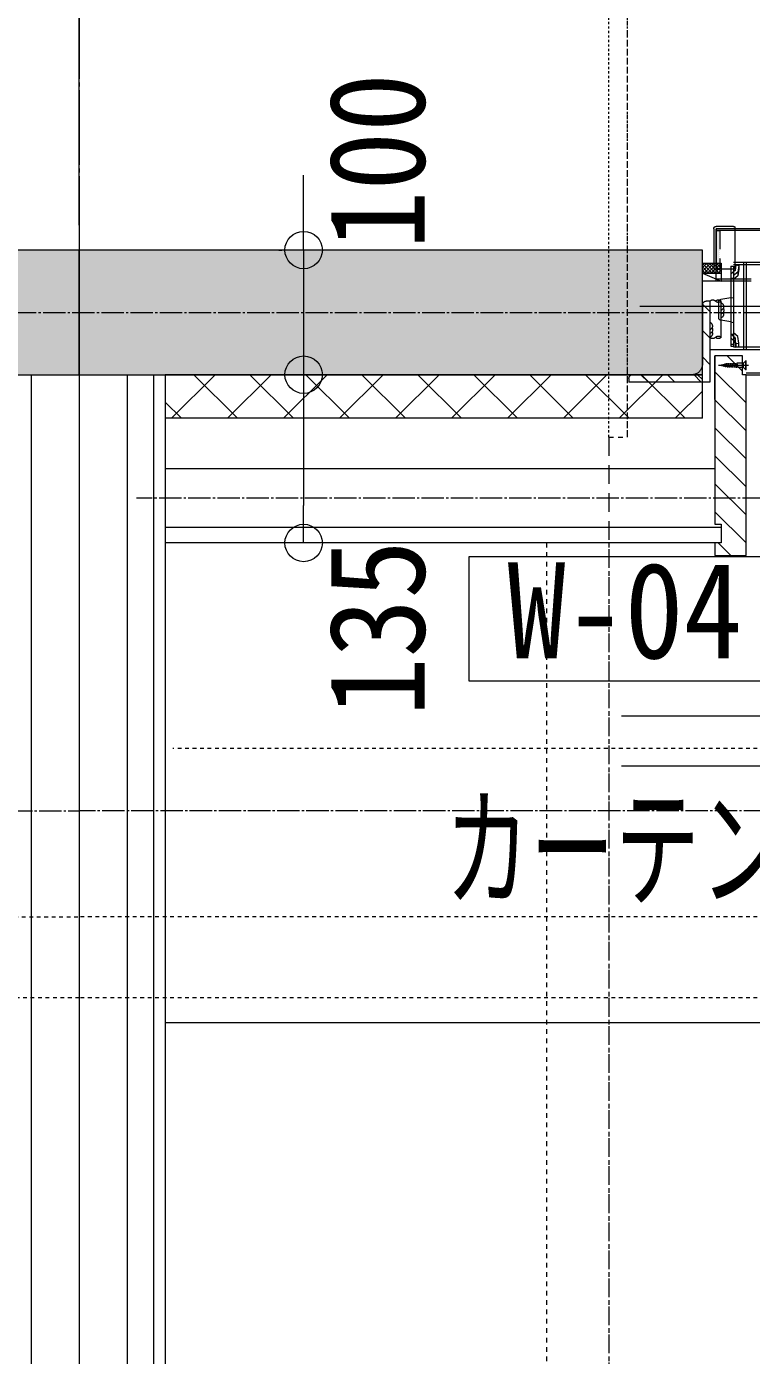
# Model space of a CAD drawing. Units: millimetres at full size, sheet at 1:30. Extents: x -17796 to 21385, y -23279 to 7734.
# Drawn here: x -9182 to -8600, y 2646 to 3712 of the extents above; entities that cross this region are included whole.
import ezdxf
from ezdxf.enums import TextEntityAlignment as Align

# ---------------------------------------------------------------- set-up
doc = ezdxf.new("R2010")
doc.units = ezdxf.units.MM
doc.header["$LTSCALE"] = 30
for name, pattern in [('USER10', [0.12, 0.06, -0.06]), ('USER11', [0.25, 0.125, -0.125]), ('USER14', [18.9, 15, -0.9, 0.6, -0.9, 0.6, -0.9]), ('USER4', [0.78, 0.6, -0.06, 0.06, -0.06]), ('USER7', [0.2, 0.1, -0.1]), ('USER8', [0.75, 0.5, -0.25]), ('USER9', [2.3, 2, -0.1, 0.1, -0.1])]:
    doc.linetypes.add(name, pattern=pattern)
for name, color, linetype, lineweight in [('0-1_(W)電灯', 253, 'Continuous', 18), ('0-A_RC壁', 21, 'Continuous', 18), ('0-B_0_6P', 54, 'USER4', 18), ('0-C_0_4P', 4, 'Continuous', 18), ('0-D_破線', 30, 'Continuous', 18), ('1-C_鋼製建具', 253, 'USER8', 18), ('1-F_衛生陶器・住設', 2, 'USER9', 18), ('2-E_', 253, 'USER10', 18), ('3-D_雲マーク・質疑コ', 3, 'USER11', 18), ('6-0_補助線1', 134, 'Continuous', 9), ('6-F_寸法', 2, 'Continuous', 18)]:
    doc.layers.add(name, color=color, linetype=linetype, lineweight=lineweight)
doc.styles.add('ＭＳ ゴシック', font='')
doc.styles.get('ＭＳ ゴシック').set_extended_font_data('MS Gothic')

msp = doc.modelspace()

# ---------------------------------------------------------------- linework, layer by layer
at = {"layer": '0-1_(W)電灯', "color": 6}
for p, q in [((-9139.72, 3552.42), (-9139.72, 3996.65)), ((-9139.72, 3552.42), (-9139.72, 3996.65)), ((-7839.72, 2912.42), (-9070.72, 2912.42))]:
    msp.add_line(p, q, dxfattribs=at)
at = {"layer": '0-1_(W)電灯', "color": 171}
for p, q in [((-8959.67, 3562.42), (-8959.67, 3592.42)), ((-8979.67, 3532.42), (-8977.17, 3532.42)), ((-8979.67, 3432.42), (-8977.17, 3432.42)), ((-8959.67, 3402.42), (-8959.67, 3372.42)), ((-8959.67, 3402.42), (-8959.67, 3327.42)), ((-8959.67, 3297.42), (-8977.17, 3297.42))]:
    msp.add_line(p, q, dxfattribs=at)
at = {"layer": '0-1_(W)電灯', "color": 7}
for p, q in [((-8959.67, 3532.42), (-8959.67, 3562.42)), ((-8959.67, 3432.42), (-8959.67, 3402.42)), ((-8959.67, 3432.42), (-8959.67, 3402.42)), ((-8959.67, 3297.42), (-8959.67, 3327.42))]:
    msp.add_line(p, q, dxfattribs=at)
at = {"layer": '0-1_(W)電灯', "color": 9}
for p, q in [((-8614.72, 3551.42), (-8628.72, 3551.42)), ((-8613.72, 3550.42), (-8613.72, 3517.12)), ((-8630.72, 3549.42), (-8630.72, 3517.12)), ((-8628.72, 3507.42), (-8628.72, 3549.42)), ((-8613.72, 3549.42), (-8628.72, 3549.42)), ((-8613.72, 3549.42), (-8628.72, 3549.42)), ((-8628.72, 3549.42), (-8628.72, 3517.12)), ((-8491.22, 3548.22), (-8628.72, 3548.22)), ((-8628.5, 3548.07), (-8628.51, 3548.07)), ((-8628.5, 3546.49), (-8628.51, 3546.49)), ((-8628.5, 3544.9), (-8628.51, 3544.9)), ((-8628.5, 3543.31), (-8628.51, 3543.31)), ((-8628.5, 3541.72), (-8628.51, 3541.72)), ((-8628.5, 3540.14), (-8628.51, 3540.14)), ((-8628.11, 3547.28), (-8628.12, 3547.28)), ((-8628.11, 3545.69), (-8628.12, 3545.69)), ((-8628.11, 3544.1), (-8628.12, 3544.1)), ((-8628.11, 3542.52), (-8628.12, 3542.52)), ((-8628.11, 3540.93), (-8628.12, 3540.93)), ((-8628.11, 3539.34), (-8628.12, 3539.34)), ((-8627.71, 3548.07), (-8627.72, 3548.07)), ((-8627.71, 3546.49), (-8627.72, 3546.49)), ((-8627.71, 3544.9), (-8627.72, 3544.9)), ((-8627.71, 3543.31), (-8627.72, 3543.31)), ((-8627.71, 3541.72), (-8627.72, 3541.72)), ((-8627.71, 3540.14), (-8627.72, 3540.14)), ((-8627.31, 3547.28), (-8627.32, 3547.28)), ((-8627.31, 3545.69), (-8627.32, 3545.69)), ((-8627.31, 3544.1), (-8627.32, 3544.1)), ((-8627.31, 3542.52), (-8627.32, 3542.52)), ((-8627.31, 3540.93), (-8627.32, 3540.93)), ((-8627.31, 3539.34), (-8627.32, 3539.34)), ((-8626.91, 3548.07), (-8626.92, 3548.07)), ((-8626.91, 3546.49), (-8626.92, 3546.49)), ((-8626.91, 3544.9), (-8626.92, 3544.9)), ((-8626.91, 3543.31), (-8626.92, 3543.31)), ((-8626.91, 3541.72), (-8626.92, 3541.72)), ((-8626.91, 3540.14), (-8626.92, 3540.14)), ((-8626.52, 3547.28), (-8626.53, 3547.28)), ((-8626.52, 3545.69), (-8626.53, 3545.69)), ((-8626.52, 3544.1), (-8626.53, 3544.1)), ((-8626.52, 3542.52), (-8626.53, 3542.52)), ((-8626.52, 3540.93), (-8626.53, 3540.93)), ((-8626.52, 3539.34), (-8626.53, 3539.34)), ((-8626.12, 3548.07), (-8626.13, 3548.07)), ((-8626.12, 3546.49), (-8626.13, 3546.49)), ((-8626.12, 3544.9), (-8626.13, 3544.9)), ((-8626.12, 3543.31), (-8626.13, 3543.31)), ((-8626.12, 3541.72), (-8626.13, 3541.72)), ((-8626.12, 3540.14), (-8626.13, 3540.14)), ((-8491.22, 3549.42), (-8613.72, 3549.42)), ((-8628.5, 3538.55), (-8628.51, 3538.55)), ((-8628.5, 3536.96), (-8628.51, 3536.96)), ((-8628.5, 3535.37), (-8628.51, 3535.37)), ((-8628.5, 3533.79), (-8628.51, 3533.79)), ((-8628.5, 3532.2), (-8628.51, 3532.2)), ((-8628.5, 3530.61), (-8628.51, 3530.61)), ((-8628.5, 3529.02), (-8628.51, 3529.02)), ((-8628.11, 3537.75), (-8628.12, 3537.75)), ((-8628.11, 3536.17), (-8628.12, 3536.17)), ((-8628.11, 3534.58), (-8628.12, 3534.58)), ((-8628.11, 3532.99), (-8628.12, 3532.99)), ((-8628.11, 3531.4), (-8628.12, 3531.4)), ((-8628.11, 3529.82), (-8628.12, 3529.82)), ((-8627.71, 3538.55), (-8627.72, 3538.55)), ((-8627.71, 3536.96), (-8627.72, 3536.96)), ((-8627.71, 3535.37), (-8627.72, 3535.37)), ((-8627.71, 3533.79), (-8627.72, 3533.79)), ((-8627.71, 3532.2), (-8627.72, 3532.2)), ((-8627.71, 3530.61), (-8627.72, 3530.61)), ((-8627.71, 3529.02), (-8627.72, 3529.02)), ((-8627.31, 3537.75), (-8627.32, 3537.75)), ((-8627.31, 3536.17), (-8627.32, 3536.17)), ((-8627.31, 3534.58), (-8627.32, 3534.58)), ((-8627.31, 3532.99), (-8627.32, 3532.99)), ((-8627.31, 3531.4), (-8627.32, 3531.4)), ((-8627.31, 3529.82), (-8627.32, 3529.82)), ((-8626.91, 3538.55), (-8626.92, 3538.55)), ((-8626.91, 3536.96), (-8626.92, 3536.96)), ((-8626.91, 3535.37), (-8626.92, 3535.37)), ((-8626.91, 3533.79), (-8626.92, 3533.79)), ((-8626.91, 3532.2), (-8626.92, 3532.2)), ((-8626.91, 3530.61), (-8626.92, 3530.61)), ((-8626.91, 3529.02), (-8626.92, 3529.02)), ((-8626.52, 3537.75), (-8626.53, 3537.75)), ((-8626.52, 3536.17), (-8626.53, 3536.17)), ((-8626.52, 3534.58), (-8626.53, 3534.58)), ((-8626.52, 3532.99), (-8626.53, 3532.99)), ((-8626.52, 3531.4), (-8626.53, 3531.4)), ((-8626.52, 3529.82), (-8626.53, 3529.82)), ((-8626.12, 3538.55), (-8626.13, 3538.55)), ((-8626.12, 3536.96), (-8626.13, 3536.96)), ((-8626.12, 3535.37), (-8626.13, 3535.37)), ((-8626.12, 3533.79), (-8626.13, 3533.79)), ((-8626.12, 3532.2), (-8626.13, 3532.2)), ((-8626.12, 3530.61), (-8626.13, 3530.61)), ((-8626.12, 3529.02), (-8626.13, 3529.02)), ((-8639.72, 3515.48), (-8633.29, 3521.92)), ((-8639.72, 3518.31), (-8636.12, 3521.92)), ((-8639.72, 3521.14), (-8638.95, 3521.92)), ((-8631.97, 3513.92), (-8639.72, 3521.67)), ((-8634.8, 3513.92), (-8639.72, 3518.84)), ((-8638.46, 3513.92), (-8630.46, 3521.92)), ((-8629.14, 3513.92), (-8637.14, 3521.92)), ((-8635.63, 3513.92), (-8627.63, 3521.92)), ((-8626.31, 3513.92), (-8634.31, 3521.92)), ((-8632.81, 3513.92), (-8624.81, 3521.92)), ((-8624.72, 3515.16), (-8631.48, 3521.92)), ((-8629.98, 3513.92), (-8624.72, 3519.17)), ((-8624.72, 3517.99), (-8628.66, 3521.92)), ((-8628.5, 3527.44), (-8628.51, 3527.44)), ((-8628.5, 3525.85), (-8628.51, 3525.85)), ((-8628.5, 3524.26), (-8628.51, 3524.26)), ((-8628.5, 3522.67), (-8628.51, 3522.67)), ((-8628.5, 3521.09), (-8628.51, 3521.09)), ((-8628.5, 3519.5), (-8628.51, 3519.5)), ((-8628.5, 3517.91), (-8628.51, 3517.91)), ((-8628.11, 3528.23), (-8628.12, 3528.23)), ((-8628.11, 3526.64), (-8628.12, 3526.64)), ((-8628.11, 3525.05), (-8628.12, 3525.05)), ((-8628.11, 3523.47), (-8628.12, 3523.47)), ((-8628.11, 3521.88), (-8628.12, 3521.88)), ((-8628.11, 3520.29), (-8628.12, 3520.29)), ((-8628.11, 3518.7), (-8628.12, 3518.7)), ((-8627.71, 3527.44), (-8627.72, 3527.44)), ((-8627.71, 3525.85), (-8627.72, 3525.85)), ((-8627.71, 3524.26), (-8627.72, 3524.26)), ((-8627.71, 3522.67), (-8627.72, 3522.67)), ((-8627.71, 3521.09), (-8627.72, 3521.09)), ((-8627.71, 3519.5), (-8627.72, 3519.5)), ((-8627.71, 3517.91), (-8627.72, 3517.91)), ((-8627.31, 3528.23), (-8627.32, 3528.23)), ((-8627.31, 3526.64), (-8627.32, 3526.64)), ((-8627.31, 3525.05), (-8627.32, 3525.05)), ((-8627.31, 3523.47), (-8627.32, 3523.47)), ((-8627.31, 3521.88), (-8627.32, 3521.88)), ((-8627.31, 3520.29), (-8627.32, 3520.29)), ((-8627.31, 3518.7), (-8627.32, 3518.7)), ((-8626.91, 3527.44), (-8626.92, 3527.44)), ((-8626.91, 3525.85), (-8626.92, 3525.85)), ((-8626.91, 3524.26), (-8626.92, 3524.26)), ((-8626.91, 3522.67), (-8626.92, 3522.67)), ((-8626.91, 3521.09), (-8626.92, 3521.09)), ((-8626.91, 3519.5), (-8626.92, 3519.5)), ((-8626.91, 3517.91), (-8626.92, 3517.91)), ((-8626.52, 3528.23), (-8626.53, 3528.23)), ((-8626.52, 3526.64), (-8626.53, 3526.64)), ((-8626.52, 3525.05), (-8626.53, 3525.05)), ((-8626.52, 3523.47), (-8626.53, 3523.47)), ((-8626.52, 3521.88), (-8626.53, 3521.88)), ((-8626.52, 3520.29), (-8626.53, 3520.29)), ((-8626.52, 3518.7), (-8626.53, 3518.7)), ((-8626.12, 3527.44), (-8626.13, 3527.44)), ((-8626.12, 3525.85), (-8626.13, 3525.85)), ((-8626.12, 3524.26), (-8626.13, 3524.26)), ((-8626.12, 3522.67), (-8626.13, 3522.67)), ((-8626.12, 3521.09), (-8626.13, 3521.09)), ((-8626.12, 3519.5), (-8626.13, 3519.5)), ((-8626.12, 3517.91), (-8626.13, 3517.91)), ((-8624.72, 3520.81), (-8625.83, 3521.92)), ((-8617.02, 3519.42), (-8617.02, 3455.42)), ((-8617.02, 3519.42), (-8614.72, 3519.42)), ((-8589.72, 3522.42), (-8614.72, 3522.42)), ((-8589.72, 3520.42), (-8614.72, 3520.42)), ((-8614.72, 3519.42), (-8614.72, 3455.42)), ((-8612.92, 3520.42), (-8610.64, 3520.13)), ((-8610.64, 3520.13), (-8611.31, 3514.76)), ((-8610.64, 3520.13), (-8610.64, 3517.13)), ((-8606.72, 3522.42), (-8606.72, 3452.42)), ((-8604.72, 3522.42), (-8604.72, 3452.42)), ((-8637.63, 3513.92), (-8639.72, 3516.01)), ((-8639.72, 3513.92), (-8624.72, 3507.42)), ((-8613.72, 3517.12), (-8630.72, 3517.12)), ((-8600.73, 3508.92), (-8628.72, 3508.92)), ((-8600.72, 3507.42), (-8628.72, 3507.42)), ((-8627.15, 3513.92), (-8624.72, 3516.34)), ((-8614.72, 3514.92), (-8617.02, 3513.02)), ((-8617.02, 3509.82), (-8614.72, 3509.82)), ((-8611.31, 3514.76), (-8614.72, 3511.94)), ((-8611.31, 3514.76), (-8611.36, 3511.76)), ((-8689.99, 3487.42), (-8589.72, 3487.42)), ((-8639.72, 3488.42), (-8639.72, 3440.92)), ((-8633.72, 3483.14), (-8639.64, 3489.07)), ((-8633.72, 3491.42), (-8636.72, 3491.42)), ((-8633.72, 3491.42), (-8633.72, 3426.42)), ((-8633.72, 3491.42), (-8633.72, 3462.43)), ((-8626.72, 3490.72), (-8626.72, 3478.11)), ((-8617.02, 3494.03), (-8625.05, 3492.7)), ((-8624.72, 3462.43), (-8624.72, 3491.42)), ((-8617.02, 3494.03), (-8614.72, 3494.42)), ((-8633.72, 3461.93), (-8639.72, 3467.93)), ((-8617.02, 3474.8), (-8614.72, 3474.42)), ((-8614.72, 3462.98), (-8617.02, 3465.02)), ((-8617.02, 3465.02), (-8614.72, 3465.02)), ((-8611.36, 3463.07), (-8614.72, 3466.05)), ((-8617.02, 3456.92), (-8614.72, 3456.92)), ((-8617.02, 3455.42), (-8614.72, 3455.42)), ((-8613.52, 3461.92), (-8614.72, 3462.98)), ((-8589.72, 3454.42), (-8614.72, 3454.42)), ((-8612.92, 3457.42), (-8613.52, 3461.92)), ((-8613.52, 3461.92), (-8613.52, 3458.92)), ((-8612.92, 3457.42), (-8610.64, 3457.7)), ((-8612.92, 3457.42), (-8612.92, 3454.42)), ((-8610.64, 3457.7), (-8611.36, 3463.07)), ((-8633.72, 3440.72), (-8639.72, 3446.72)), ((-8614.42, 3452.42), (-8633.72, 3452.42)), ((-8629.72, 3412.42), (-8629.72, 3447.42)), ((-8607.72, 3435.23), (-8619.91, 3447.42)), ((-8589.72, 3452.42), (-8614.72, 3452.42)), ((-8640.64, 3426.42), (-8646.76, 3432.54)), ((-8604.72, 3409.78), (-8629.72, 3434.78)), ((-8602.72, 3439.92), (-8626.72, 3439.92)), ((-8604.72, 3433.92), (-8491.22, 3433.92)), ((-8698.72, 3429.42), (-8698.72, 3426.42)), ((-8633.72, 3426.42), (-8698.72, 3426.42)), ((-8648.22, 3432.42), (-8695.72, 3432.42)), ((-8683.06, 3426.42), (-8689.06, 3432.42)), ((-8661.85, 3426.42), (-8667.85, 3432.42)), ((-8604.72, 3432.23), (-8604.91, 3432.42)), ((-8604.72, 3432.42), (-8491.22, 3432.42)), ((-8604.72, 3387.33), (-8629.72, 3412.33)), ((-8604.72, 3364.88), (-8629.72, 3389.88)), ((-8604.72, 3342.43), (-8629.72, 3367.43)), ((-8604.72, 3319.98), (-8629.72, 3344.98)), ((-8604.72, 3297.53), (-8629.72, 3322.53)), ((-8617.06, 3287.42), (-8627.06, 3297.42))]:
    msp.add_line(p, q, dxfattribs=at)
at = {"layer": '0-1_(W)電灯', "color": 9, "linetype": 'USER8'}
for p, q in [((-8604.97, 3443.42), (-8606.72, 3441.67)), ((-8604.97, 3436.42), (-8604.97, 3443.42)), ((-8604.72, 3443.42), (-8604.97, 3443.42)), ((-8604.72, 3436.42), (-8604.72, 3443.42)), ((-8620.92, 3440.93), (-8624.72, 3439.92)), ((-8620.92, 3438.9), (-8624.72, 3439.92)), ((-8624.41, 3440.62), (-8624.11, 3439.13)), ((-8623.08, 3440.98), (-8622.63, 3438.74)), ((-8621.75, 3441.33), (-8621.15, 3438.34)), ((-8611.94, 3441.25), (-8620.92, 3440.93)), ((-8611.4, 3438.57), (-8620.92, 3438.9)), ((-8620.4, 3441.55), (-8619.74, 3438.26)), ((-8619.01, 3441.6), (-8618.33, 3438.21)), ((-8617.62, 3441.65), (-8616.92, 3438.16)), ((-8616.23, 3441.7), (-8615.51, 3438.11)), ((-8614.84, 3441.75), (-8614.1, 3438.06)), ((-8613.45, 3441.8), (-8612.69, 3438.01)), ((-8606.72, 3441.67), (-8612.02, 3441.67)), ((-8612.02, 3441.67), (-8611.32, 3438.17)), ((-8606.72, 3438.17), (-8611.32, 3438.17)), ((-8606.72, 3438.17), (-8606.72, 3441.67)), ((-8604.97, 3436.42), (-8606.72, 3438.17)), ((-8604.72, 3436.42), (-8604.97, 3436.42))]:
    msp.add_line(p, q, dxfattribs=at)
at = {"layer": '0-1_(W)電灯', "color": 41}
for p, q in [((-8639.72, 3432.42), (-9070.72, 3432.42)), ((-9065.62, 3397.42), (-9030.62, 3432.42)), ((-9012.73, 3397.42), (-9047.73, 3432.42)), ((-9020.71, 3397.42), (-8985.71, 3432.42)), ((-8967.83, 3397.42), (-9002.83, 3432.42)), ((-8975.81, 3397.42), (-8940.81, 3432.42)), ((-8922.93, 3397.42), (-8957.93, 3432.42)), ((-8930.91, 3397.42), (-8895.91, 3432.42)), ((-8878.03, 3397.42), (-8913.03, 3432.42)), ((-8886.01, 3397.42), (-8851.01, 3432.42)), ((-8833.13, 3397.42), (-8868.13, 3432.42)), ((-8841.11, 3397.42), (-8806.11, 3432.42)), ((-8788.23, 3397.42), (-8823.23, 3432.42)), ((-8796.21, 3397.42), (-8761.21, 3432.42)), ((-8743.33, 3397.42), (-8778.33, 3432.42)), ((-8751.31, 3397.42), (-8716.31, 3432.42)), ((-8698.42, 3397.42), (-8733.42, 3432.42)), ((-8706.41, 3397.42), (-8671.41, 3432.42)), ((-8653.52, 3397.42), (-8688.52, 3432.42)), ((-8639.72, 3428.52), (-8643.62, 3432.42)), ((-8639.72, 3397.42), (-8639.72, 3432.42)), ((-8661.5, 3397.42), (-8639.72, 3419.2)), ((-9057.64, 3397.42), (-9070.72, 3410.51)), ((-8639.72, 3397.42), (-9070.72, 3397.42))]:
    msp.add_line(p, q, dxfattribs=at)
at = {"layer": '0-1_(W)電灯', "color": 30}
for p, q in [((-8629.72, 3356.92), (-9070.72, 3356.92)), ((-8624.72, 3309.92), (-9070.72, 3309.92))]:
    msp.add_line(p, q, dxfattribs=at)
at = {"layer": '0-1_(W)電灯', "color": 54, "linetype": 'USER4'}
for p, q in [((-8566.3, 3333.42), (-9093.79, 3333.42)), ((-7839.72, 3082.42), (-9139.72, 3082.42))]:
    msp.add_line(p, q, dxfattribs=at)
at = {"layer": '0-1_(W)電灯', "color": 4}
msp.add_line((-8624.72, 3297.42), (-9070.72, 3297.42), dxfattribs=at)
at = {"layer": '0-1_(W)電灯', "color": 3, "linetype": 'USER11'}
for p, q in [((-8764.72, 3297.42), (-8764.72, -4087.58)), ((-8714.72, 3297.42), (-8714.72, -4087.58))]:
    msp.add_line(p, q, dxfattribs=at)
at = {"layer": '0-1_(W)電灯', "color": 3, "linetype": 'USER14'}
for p, q in [((-7839.72, 3158.42), (-8704.72, 3158.42)), ((-7839.72, 3118.42), (-8704.72, 3118.42))]:
    msp.add_line(p, q, dxfattribs=at)
at = {"layer": '0-1_(W)電灯', "color": 142, "linetype": 'USER7'}
for p, q in [((-7839.72, 3132.42), (-9064.72, 3132.42)), ((-7839.72, 2997.42), (-9139.72, 2997.42))]:
    msp.add_line(p, q, dxfattribs=at)
at = {"layer": '0-1_(W)電灯', "color": 4, "linetype": 'USER7'}
msp.add_line((-7839.72, 2932.42), (-9139.72, 2932.42), dxfattribs=at)
at = {"layer": '0-1_(W)電灯', "color": 9}
for points in [[(-8630.72, 3549.42), (-8630.72, 3549.57), (-8630.7, 3549.73), (-8630.67, 3549.88), (-8630.63, 3550.03), (-8630.57, 3550.18), (-8630.51, 3550.32), (-8630.43, 3550.46), (-8630.34, 3550.59), (-8630.24, 3550.72), (-8630.14, 3550.83), (-8630.02, 3550.94), (-8629.9, 3551.03), (-8629.77, 3551.12), (-8629.63, 3551.2), (-8629.49, 3551.26), (-8629.34, 3551.32), (-8629.19, 3551.36), (-8629.04, 3551.39), (-8628.88, 3551.41), (-8628.72, 3551.42)], [(-8614.72, 3551.42), (-8614.65, 3551.41), (-8614.57, 3551.4), (-8614.49, 3551.39), (-8614.41, 3551.37), (-8614.34, 3551.34), (-8614.27, 3551.31), (-8614.2, 3551.27), (-8614.14, 3551.23), (-8614.07, 3551.18), (-8614.02, 3551.12), (-8613.96, 3551.07), (-8613.91, 3551), (-8613.87, 3550.94), (-8613.83, 3550.87), (-8613.8, 3550.8), (-8613.77, 3550.73), (-8613.75, 3550.65), (-8613.74, 3550.57), (-8613.73, 3550.5), (-8613.72, 3550.42)], [(-8612.92, 3520.42), (-8613.52, 3515.92), (-8614.72, 3514.92)], [(-8610.64, 3517.13), (-8611.36, 3511.76), (-8614.72, 3508.78)], [(-8639.72, 3488.42), (-8639.71, 3488.65), (-8639.69, 3488.89), (-8639.64, 3489.12), (-8639.58, 3489.34), (-8639.5, 3489.56), (-8639.4, 3489.78), (-8639.28, 3489.98), (-8639.15, 3490.18), (-8639.01, 3490.37), (-8638.85, 3490.54), (-8638.67, 3490.7), (-8638.49, 3490.84), (-8638.29, 3490.97), (-8638.09, 3491.09), (-8637.87, 3491.19), (-8637.65, 3491.27), (-8637.42, 3491.33), (-8637.19, 3491.38), (-8636.96, 3491.41), (-8636.72, 3491.42)], [(-8633.72, 3491.42), (-8633.56, 3491.59), (-8633.38, 3491.74), (-8633.19, 3491.89), (-8633, 3492.01), (-8632.79, 3492.13), (-8632.57, 3492.22), (-8632.35, 3492.3), (-8632.12, 3492.36), (-8631.89, 3492.4), (-8631.65, 3492.42), (-8631.41, 3492.43), (-8631.18, 3492.41), (-8630.94, 3492.38), (-8630.71, 3492.33), (-8630.49, 3492.26), (-8630.27, 3492.17), (-8630.05, 3492.07), (-8629.85, 3491.95), (-8629.66, 3491.82), (-8629.47, 3491.67), (-8629.3, 3491.5), (-8629.22, 3491.42)], [(-8624.72, 3491.42), (-8624.89, 3491.25), (-8625.06, 3491.09), (-8625.25, 3490.95), (-8625.45, 3490.82), (-8625.66, 3490.71), (-8625.88, 3490.61), (-8626.1, 3490.54), (-8626.33, 3490.48), (-8626.56, 3490.43), (-8626.8, 3490.41), (-8627.03, 3490.41), (-8627.27, 3490.42), (-8627.5, 3490.45), (-8627.73, 3490.5), (-8627.96, 3490.57), (-8628.18, 3490.66), (-8628.39, 3490.76), (-8628.6, 3490.88), (-8628.79, 3491.02), (-8628.97, 3491.17), (-8629.14, 3491.33), (-8629.22, 3491.42), (-8629.06, 3491.59), (-8628.88, 3491.74), (-8628.69, 3491.89), (-8628.5, 3492.01), (-8628.29, 3492.13), (-8628.07, 3492.22), (-8627.85, 3492.3), (-8627.62, 3492.36), (-8627.39, 3492.4), (-8627.15, 3492.42), (-8626.91, 3492.43), (-8626.68, 3492.41), (-8626.44, 3492.38), (-8626.21, 3492.33), (-8625.99, 3492.26), (-8625.77, 3492.17), (-8625.55, 3492.07)], [(-8626.72, 3490.72), (-8626.72, 3490.88), (-8626.7, 3491.04), (-8626.67, 3491.19), (-8626.63, 3491.34), (-8626.57, 3491.49), (-8626.51, 3491.63), (-8626.43, 3491.77), (-8626.34, 3491.9), (-8626.24, 3492.02), (-8626.14, 3492.14), (-8626.02, 3492.24), (-8625.9, 3492.34), (-8625.77, 3492.43), (-8625.63, 3492.5), (-8625.49, 3492.57), (-8625.34, 3492.62), (-8625.19, 3492.67), (-8625.05, 3492.7)], [(-8625.55, 3492.07), (-8625.35, 3491.95), (-8625.16, 3491.82), (-8624.97, 3491.67), (-8624.8, 3491.5), (-8624.72, 3491.42)], [(-8624.72, 3490.08), (-8624.49, 3489.98), (-8624.27, 3489.85), (-8624.06, 3489.71), (-8623.86, 3489.55), (-8623.67, 3489.38), (-8623.5, 3489.19), (-8623.34, 3488.99), (-8623.2, 3488.78), (-8623.07, 3488.55), (-8622.97, 3488.32), (-8622.88, 3488.08), (-8622.81, 3487.84), (-8622.76, 3487.59), (-8622.73, 3487.33), (-8622.72, 3487.08), (-8622.73, 3486.82), (-8622.76, 3486.57), (-8622.82, 3486.32), (-8622.89, 3486.07), (-8622.97, 3485.83), (-8623.08, 3485.6), (-8623.21, 3485.38), (-8623.35, 3485.17), (-8623.51, 3484.97), (-8623.68, 3484.78), (-8623.87, 3484.61), (-8624.07, 3484.45), (-8624.28, 3484.31), (-8624.5, 3484.19), (-8624.72, 3484.08)], [(-8617.02, 3474.8), (-8625.05, 3476.14), (-8625.21, 3476.17), (-8625.36, 3476.21), (-8625.5, 3476.27), (-8625.65, 3476.34), (-8625.78, 3476.41), (-8625.91, 3476.5), (-8626.03, 3476.6), (-8626.15, 3476.71), (-8626.26, 3476.82), (-8626.35, 3476.95), (-8626.44, 3477.08), (-8626.51, 3477.22), (-8626.58, 3477.36), (-8626.63, 3477.51), (-8626.67, 3477.66), (-8626.7, 3477.81), (-8626.72, 3477.97), (-8626.72, 3478.11)], [(-8623.02, 3485.73), (-8622.9, 3485.51), (-8622.8, 3485.28), (-8622.71, 3485.05), (-8622.65, 3484.81), (-8622.6, 3484.57), (-8622.57, 3484.32), (-8622.56, 3484.07), (-8622.57, 3483.82), (-8622.6, 3483.58), (-8622.65, 3483.33), (-8622.72, 3483.1), (-8622.81, 3482.86), (-8622.91, 3482.64), (-8623.03, 3482.42), (-8623.17, 3482.22), (-8623.33, 3482.02), (-8623.5, 3481.84), (-8623.68, 3481.67), (-8623.87, 3481.52), (-8624.08, 3481.38), (-8624.3, 3481.26), (-8624.52, 3481.16), (-8624.72, 3481.08)], [(-8623.02, 3482.44), (-8622.92, 3482.21), (-8622.85, 3481.96), (-8622.79, 3481.72), (-8622.75, 3481.46), (-8622.73, 3481.21), (-8622.73, 3480.95), (-8622.75, 3480.7), (-8622.79, 3480.45), (-8622.85, 3480.2), (-8622.93, 3479.96), (-8623.02, 3479.72), (-8623.14, 3479.49), (-8623.27, 3479.28), (-8623.42, 3479.07), (-8623.59, 3478.88), (-8623.77, 3478.7), (-8623.96, 3478.53), (-8624.17, 3478.38), (-8624.39, 3478.25), (-8624.62, 3478.13), (-8624.72, 3478.08)], [(-8633.72, 3474.43), (-8633.49, 3474.32), (-8633.27, 3474.19), (-8633.06, 3474.05), (-8632.86, 3473.89), (-8632.67, 3473.72), (-8632.5, 3473.53), (-8632.34, 3473.33), (-8632.2, 3473.12), (-8632.07, 3472.9), (-8631.97, 3472.66), (-8631.88, 3472.43), (-8631.81, 3472.18), (-8631.76, 3471.93), (-8631.73, 3471.68), (-8631.72, 3471.42), (-8631.73, 3471.17), (-8631.76, 3470.91), (-8631.82, 3470.66), (-8631.89, 3470.42), (-8631.97, 3470.18), (-8632.08, 3469.95), (-8632.21, 3469.72), (-8632.35, 3469.51), (-8632.51, 3469.31), (-8632.68, 3469.12), (-8632.87, 3468.95), (-8633.07, 3468.79), (-8633.28, 3468.65), (-8633.5, 3468.53), (-8633.72, 3468.43)], [(-8632.02, 3470.07), (-8631.9, 3469.85), (-8631.8, 3469.63), (-8631.71, 3469.39), (-8631.65, 3469.15), (-8631.6, 3468.91), (-8631.57, 3468.66), (-8631.56, 3468.42), (-8631.57, 3468.17), (-8631.6, 3467.92), (-8631.65, 3467.68), (-8631.72, 3467.44), (-8631.81, 3467.21), (-8631.91, 3466.98), (-8632.03, 3466.76), (-8632.17, 3466.56), (-8632.33, 3466.36), (-8632.5, 3466.18), (-8632.68, 3466.01), (-8632.87, 3465.86), (-8633.08, 3465.72), (-8633.3, 3465.6), (-8633.52, 3465.5), (-8633.72, 3465.43)], [(-8632.02, 3466.79), (-8631.92, 3466.55), (-8631.85, 3466.31), (-8631.79, 3466.06), (-8631.75, 3465.81), (-8631.73, 3465.55), (-8631.73, 3465.3), (-8631.75, 3465.04), (-8631.79, 3464.79), (-8631.85, 3464.54), (-8631.93, 3464.3), (-8632.02, 3464.06), (-8632.14, 3463.84), (-8632.27, 3463.62), (-8632.42, 3463.41), (-8632.59, 3463.22), (-8632.77, 3463.04), (-8632.96, 3462.87), (-8633.17, 3462.72), (-8633.39, 3462.59), (-8633.62, 3462.47), (-8633.72, 3462.43)], [(-8629.22, 3462.43), (-8629.39, 3462.26), (-8629.56, 3462.1), (-8629.75, 3461.96), (-8629.95, 3461.83), (-8630.16, 3461.72), (-8630.38, 3461.62), (-8630.6, 3461.55), (-8630.83, 3461.49), (-8631.06, 3461.45), (-8631.3, 3461.42), (-8631.53, 3461.42), (-8631.77, 3461.43), (-8632, 3461.46), (-8632.23, 3461.51), (-8632.46, 3461.58), (-8632.68, 3461.67), (-8632.89, 3461.77), (-8633.1, 3461.89), (-8633.29, 3462.03), (-8633.47, 3462.18), (-8633.64, 3462.34), (-8633.72, 3462.43)], [(-8629.22, 3462.43), (-8629.06, 3462.6), (-8628.88, 3462.75), (-8628.69, 3462.9), (-8628.5, 3463.02), (-8628.29, 3463.14), (-8628.07, 3463.23), (-8627.85, 3463.31), (-8627.62, 3463.37), (-8627.39, 3463.41), (-8627.15, 3463.43), (-8626.91, 3463.44), (-8626.68, 3463.42), (-8626.44, 3463.39), (-8626.21, 3463.34), (-8625.99, 3463.27), (-8625.77, 3463.19), (-8625.55, 3463.08), (-8625.35, 3462.96), (-8625.16, 3462.83), (-8624.97, 3462.68), (-8624.8, 3462.51), (-8624.72, 3462.43), (-8624.89, 3462.26), (-8625.06, 3462.1), (-8625.25, 3461.96), (-8625.45, 3461.83), (-8625.66, 3461.72), (-8625.88, 3461.62), (-8626.1, 3461.55), (-8626.33, 3461.49), (-8626.56, 3461.45), (-8626.8, 3461.42), (-8627.03, 3461.42), (-8627.27, 3461.43), (-8627.5, 3461.46), (-8627.73, 3461.51), (-8627.96, 3461.58), (-8628.18, 3461.67), (-8628.39, 3461.77)], [(-8628.39, 3461.77), (-8628.6, 3461.89), (-8628.79, 3462.03), (-8628.97, 3462.18), (-8629.14, 3462.34), (-8629.22, 3462.43)], [(-8612.92, 3454.42), (-8613.52, 3458.92), (-8614.72, 3459.96), (-8617.02, 3461.97)], [(-8612.92, 3454.42), (-8610.64, 3454.7), (-8610.64, 3457.7)], [(-8639.72, 3440.92), (-8639.75, 3440.25), (-8639.83, 3439.59), (-8639.96, 3438.93), (-8640.14, 3438.29), (-8640.37, 3437.66), (-8640.65, 3437.06), (-8640.98, 3436.48), (-8641.35, 3435.92), (-8641.76, 3435.4), (-8642.21, 3434.91), (-8642.7, 3434.45), (-8643.23, 3434.04), (-8643.78, 3433.67), (-8644.36, 3433.34), (-8644.97, 3433.06), (-8645.6, 3432.83), (-8646.24, 3432.65), (-8646.89, 3432.52), (-8647.56, 3432.44), (-8648.22, 3432.42)], [(-8698.72, 3429.42), (-8698.71, 3429.65), (-8698.69, 3429.89), (-8698.64, 3430.12), (-8698.58, 3430.34), (-8698.5, 3430.56), (-8698.4, 3430.78), (-8698.28, 3430.98), (-8698.15, 3431.18), (-8698.01, 3431.37), (-8697.85, 3431.54), (-8697.67, 3431.7), (-8697.49, 3431.84), (-8697.29, 3431.97), (-8697.09, 3432.09), (-8696.87, 3432.19), (-8696.65, 3432.27), (-8696.42, 3432.33), (-8696.19, 3432.38), (-8695.96, 3432.41), (-8695.72, 3432.42)]]:
    msp.add_lwpolyline(points, dxfattribs=at)
at = {"layer": '0-1_(W)電灯', "color": 9, "linetype": 'USER8'}
msp.add_lwpolyline([(-8625.72, 3517.12), (-8628.72, 3517.12), (-8628.72, 3548.22), (-8625.72, 3548.22)], close=True, dxfattribs=at)
at = {"layer": '0-1_(W)電灯', "color": 171}
msp.add_lwpolyline([(-8959.67, 3532.42), (-8959.67, 3432.42), (-8977.17, 3432.42)], dxfattribs=at)
at = {"layer": '0-1_(W)電灯', "color": 9}
for points in [[(-8639.72, 3521.92), (-8624.72, 3521.92), (-8624.72, 3513.92), (-8639.72, 3513.92)], [(-8639.72, 3513.92), (-8624.72, 3513.92), (-8624.72, 3507.42), (-8639.72, 3507.42)], [(-8629.72, 3287.42), (-8604.72, 3287.42), (-8604.72, 3432.42), (-8607.72, 3432.42), (-8607.72, 3447.42), (-8629.72, 3447.42), (-8629.72, 3312.42), (-8624.72, 3312.42), (-8624.72, 3297.42), (-8629.72, 3297.42)]]:
    msp.add_lwpolyline(points, close=True, dxfattribs=at)
at = {"layer": '0-1_(W)電灯', "color": 54, "linetype": 'USER4'}
msp.add_lwpolyline([(-10739.72, 3457.42), (-10739.72, 3082.42), (-9139.72, 3082.42)], dxfattribs=at)
at = {"layer": '0-1_(W)電灯', "color": 142, "linetype": 'USER7'}
msp.add_lwpolyline([(-11129.72, 3397.42), (-10799.72, 3397.42), (-10799.72, 2997.42), (-9139.72, 2997.42)], dxfattribs=at)
at = {"layer": '0-1_(W)電灯', "color": 2}
msp.add_lwpolyline([(-8576.98, 3186.6), (-8826.98, 3186.6), (-8826.98, 3286.6), (-8576.98, 3286.6)], close=True, dxfattribs=at)
at = {"layer": '0-1_(W)電灯', "color": 4, "linetype": 'USER7'}
msp.add_lwpolyline([(-9139.72, 2932.42), (-10864.72, 2932.42), (-11373.72, 2932.42)], dxfattribs=at)
at = {"layer": '0-1_(W)電灯', "color": 7}
for centre in [(-8959.67, 3532.42), (-8959.67, 3432.42), (-8959.67, 3432.42), (-8959.67, 3297.42)]:
    msp.add_circle(centre, 15, dxfattribs=at)
at = {"layer": '0-A_RC壁'}
msp.add_line((-9139.72, 3432.42), (-9139.72, -4117.58), dxfattribs=at)
at = {"layer": '0-B_0_6P'}
msp.add_line((-16539.72, 3482.42), (-7839.72, 3482.42), dxfattribs=at)
at = {"layer": '0-C_0_4P'}
for p, q in [((-9080.22, 3432.42), (-9080.22, -4117.58)), ((-9070.72, 3432.42), (-9070.72, -4117.58))]:
    msp.add_line(p, q, dxfattribs=at)
at = {"layer": '0-D_破線'}
for p, q in [((-9178.22, 3432.42), (-9178.22, -4117.58)), ((-9101.22, 3432.42), (-9101.22, -4117.58))]:
    msp.add_line(p, q, dxfattribs=at)
at = {"layer": '1-C_鋼製建具'}
msp.add_line((-8714.72, 3382.42), (-8714.72, -4117.58), dxfattribs=at)
at = {"layer": '1-F_衛生陶器・住設'}
msp.add_line((-9139.72, 7041.73), (-9139.72, -7887.16), dxfattribs=at)
at = {"layer": '2-E_'}
for p, q in [((-8714.72, 3382.42), (-8714.72, 4817.42)), ((-8699.72, 3382.42), (-8699.72, 4817.42))]:
    msp.add_line(p, q, dxfattribs=at)
at = {"layer": '3-D_雲マーク・質疑コ'}
msp.add_lwpolyline([(-8714.72, 3382.42), (-8699.72, 3382.42), (-8699.72, 4817.42)], dxfattribs=at)
at = {"layer": '6-0_補助線1', "color": 254}
for points in [[(-9639.72, 3532.42), (-9139.72, 3532.42), (-9639.72, 3432.42), (-9139.72, 3432.42)], [(-9139.72, 3532.42), (-8639.72, 3532.42), (-9139.72, 3432.42), (-8639.72, 3432.42)]]:
    msp.add_solid(points, dxfattribs=at)
at = {"layer": '6-F_寸法'}
for points in [[(-9639.72, 3532.42), (-9639.72, 3432.42), (-9139.72, 3432.42), (-9139.72, 3532.42)], [(-9139.72, 3532.42), (-9139.72, 3432.42), (-8639.72, 3432.42), (-8639.72, 3532.42)]]:
    msp.add_lwpolyline(points, close=True, dxfattribs=at)

# ---------------------------------------------------------------- texts
at = {"layer": '0-1_(W)電灯', "color": 9, "style": 'ＭＳ ゴシック', "width": 0.9}
for s, p in [('100', (-8839.48, 3532.96)), ('135', (-8839.48, 3158.44))]:
    msp.add_text(s, height=76.97, rotation=90, dxfattribs=at).set_placement(p, align=Align.BOTTOM_LEFT)
at = {"layer": '0-1_(W)電灯', "color": 2, "style": 'ＭＳ ゴシック', "width": 0.9}
msp.add_text('W-04', height=76.97, dxfattribs=at).set_placement((-8796.33, 3181.8), align=Align.BOTTOM_LEFT)
at = {"layer": '0-1_(W)電灯', "color": 94, "style": 'ＭＳ ゴシック', "width": 0.65}
msp.add_text('カーテンレール', height=76.97, dxfattribs=at).set_placement((-8846.45, 2990.81), align=Align.BOTTOM_LEFT)

doc.saveas('drawing.dxf')
